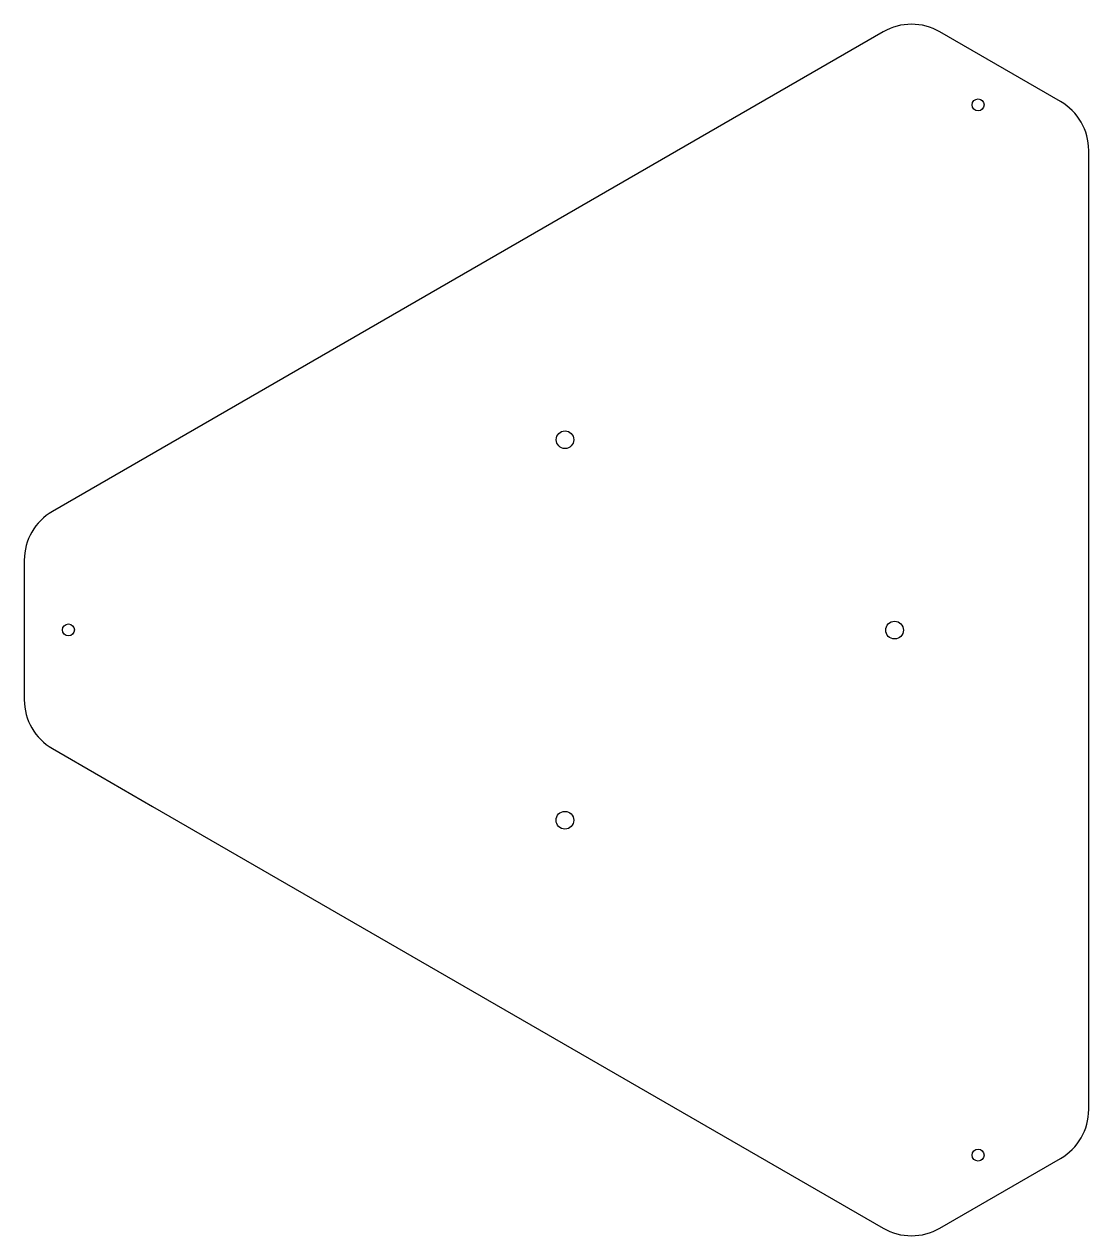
# Model space of a CAD drawing. Header units: millimetres. Extents: x -282 to 20, y -54 to 289.
import ezdxf

# ---------------------------------------------------------------- set-up
doc = ezdxf.new("R2010")
doc.units = ezdxf.units.MM
doc.layers.get('0').update_dxf_attribs({"linetype": 'CONTINUOUS'})

msp = doc.modelspace()

# ---------------------------------------------------------------- linework, layer by layer
msp.add_lwpolyline([(-273.5, 151.14, 0.26795), (-281.5, 137.29), (-281.5, 97.79, 0.267948), (-273.5, 83.93), (-259.85, 76.05), (-245.13, 67.55), (-38.21, -51.92, 0.267949), (-22.21, -51.92), (12, -32.17, 0.267948), (20, -18.31), (20, 253.39, 0.26795), (12, 267.24), (-22.2, 286.99, 0.267948), (-38.2, 286.99)], format="xyb", close=True)
msp.add_lwpolyline([(-273.5, 151.14, 0.26795), (-281.5, 137.29), (-281.5, 97.79, 0.267948), (-273.5, 83.93), (-259.85, 76.05), (-245.13, 67.55), (-38.21, -51.92, 0.267949), (-22.21, -51.92), (12, -32.17, 0.267948), (20, -18.31), (20, 253.39, 0.26795), (12, 267.24), (-22.2, 286.99, 0.267948), (-38.2, 286.99)], format="xyb", close=True)
for centre, radius in [((-11.35, 266.29, 0), 1.7), ((-11.35, 266.29), 1.7), ((-128.34, 171.44, 0), 2.5), ((-128.34, 171.44), 2.5), ((-269, 117.54, 0), 1.7), ((-269, 117.54), 1.7), ((-35, 117.5, 0), 2.5), ((-35, 117.5), 2.5), ((-128.37, 63.65, 0), 2.5), ((-128.37, 63.65), 2.5), ((-11.35, -31.22, 0), 1.7), ((-11.35, -31.22), 1.7)]:
    msp.add_circle(centre, radius)

doc.saveas('drawing.dxf')
